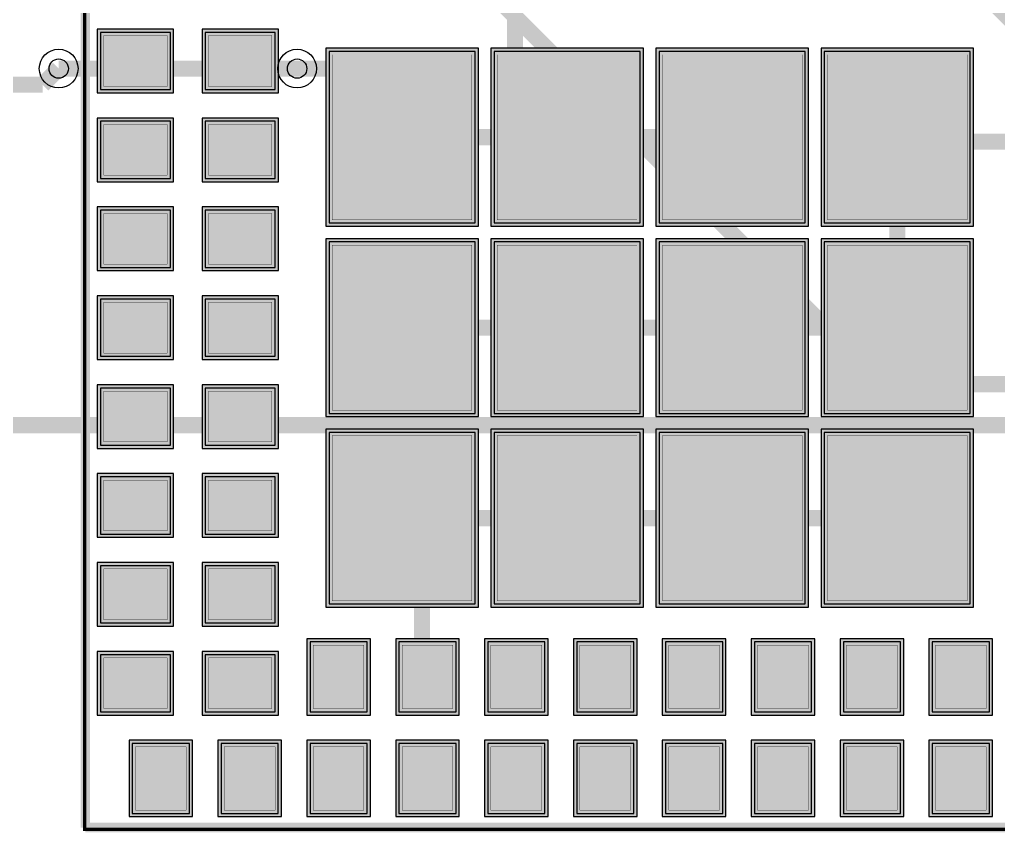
# Model space of a CAD drawing. Header units: millimetres. Extents: x -58 to -13, y -93 to 14.
# Drawn here: x -44.72 to -29.31, y -66.37 to -53.57 of the extents above; entities that cross this region are included whole.
import ezdxf

# ---------------------------------------------------------------- set-up
doc = ezdxf.new("R2010")
doc.units = ezdxf.units.MM
doc.header["$MEASUREMENT"] = 0
for name, color, linetype, true_color in [('Bottom-Layer', 7, 'Continuous', 0x0000ff), ('Component-Shape-Layer', 7, 'Continuous', 0x00cccc), ('Hole-Layer', 7, 'Continuous', 0x222222), ('Multi-Layer', 7, 'Continuous', 0xc0c0c0), ('Pin-Soldering-Layer', 7, 'Continuous', 0xcc9999), ('Top-Layer', 7, 'Continuous', 0xff0000), ('Top-Paste-Mask-Layer', 7, 'Continuous', 0x808080), ('Top-Silkscreen-Layer', 7, 'Continuous', 0xffcc00), ('Top-Solder-Mask-Layer', 7, 'Continuous', 0x800080)]:
    doc.layers.add(name, color=color, linetype=linetype, true_color=true_color)

msp = doc.modelspace()

# ---------------------------------------------------------------- hatches: boundary and pattern name
at = {"layer": 'Pin-Soldering-Layer'}
for points in [[(-43.398, -53.82), (-43.398, -54.62), (-42.398, -54.62), (-42.398, -53.82)], [(-43.398, -53.82), (-43.398, -54.62), (-42.398, -54.62), (-42.398, -53.82)], [(-41.748, -53.82), (-41.748, -54.62), (-40.748, -54.62), (-40.748, -53.82)], [(-41.748, -53.82), (-41.748, -54.62), (-40.748, -54.62), (-40.748, -53.82)], [(-37.598, -56.72), (-37.598, -54.12), (-39.798, -54.12), (-39.798, -56.72)], [(-37.598, -56.72), (-37.598, -54.12), (-39.798, -54.12), (-39.798, -56.72)], [(-34.998, -56.72), (-34.998, -54.12), (-37.198, -54.12), (-37.198, -56.72)], [(-34.998, -56.72), (-34.998, -54.12), (-37.198, -54.12), (-37.198, -56.72)], [(-32.398, -56.72), (-32.398, -54.12), (-34.598, -54.12), (-34.598, -56.72)], [(-32.398, -56.72), (-32.398, -54.12), (-34.598, -54.12), (-34.598, -56.72)], [(-29.798, -56.72), (-29.798, -54.12), (-31.998, -54.12), (-31.998, -56.72)], [(-29.798, -56.72), (-29.798, -54.12), (-31.998, -54.12), (-31.998, -56.72)], [(-43.398, -55.22), (-43.398, -56.02), (-42.398, -56.02), (-42.398, -55.22)], [(-43.398, -55.22), (-43.398, -56.02), (-42.398, -56.02), (-42.398, -55.22)], [(-41.748, -55.22), (-41.748, -56.02), (-40.748, -56.02), (-40.748, -55.22)], [(-41.748, -55.22), (-41.748, -56.02), (-40.748, -56.02), (-40.748, -55.22)], [(-43.398, -56.62), (-43.398, -57.42), (-42.398, -57.42), (-42.398, -56.62)], [(-43.398, -56.62), (-43.398, -57.42), (-42.398, -57.42), (-42.398, -56.62)], [(-41.748, -56.62), (-41.748, -57.42), (-40.748, -57.42), (-40.748, -56.62)], [(-41.748, -56.62), (-41.748, -57.42), (-40.748, -57.42), (-40.748, -56.62)], [(-37.598, -59.72), (-37.598, -57.12), (-39.798, -57.12), (-39.798, -59.72)], [(-37.598, -59.72), (-37.598, -57.12), (-39.798, -57.12), (-39.798, -59.72)], [(-34.998, -59.72), (-34.998, -57.12), (-37.198, -57.12), (-37.198, -59.72)], [(-34.998, -59.72), (-34.998, -57.12), (-37.198, -57.12), (-37.198, -59.72)], [(-32.398, -59.72), (-32.398, -57.12), (-34.598, -57.12), (-34.598, -59.72)], [(-32.398, -59.72), (-32.398, -57.12), (-34.598, -57.12), (-34.598, -59.72)], [(-29.798, -59.72), (-29.798, -57.12), (-31.998, -57.12), (-31.998, -59.72)], [(-29.798, -59.72), (-29.798, -57.12), (-31.998, -57.12), (-31.998, -59.72)], [(-42.398, -58.82), (-42.398, -58.02), (-43.398, -58.02), (-43.398, -58.82)], [(-42.398, -58.82), (-42.398, -58.02), (-43.398, -58.02), (-43.398, -58.82)], [(-40.748, -58.82), (-40.748, -58.02), (-41.748, -58.02), (-41.748, -58.82)], [(-40.748, -58.82), (-40.748, -58.02), (-41.748, -58.02), (-41.748, -58.82)], [(-42.398, -60.22), (-42.398, -59.42), (-43.398, -59.42), (-43.398, -60.22)], [(-42.398, -60.22), (-42.398, -59.42), (-43.398, -59.42), (-43.398, -60.22)], [(-40.748, -60.22), (-40.748, -59.42), (-41.748, -59.42), (-41.748, -60.22)], [(-40.748, -60.22), (-40.748, -59.42), (-41.748, -59.42), (-41.748, -60.22)], [(-39.798, -60.12), (-39.798, -62.72), (-37.598, -62.72), (-37.598, -60.12)], [(-39.798, -60.12), (-39.798, -62.72), (-37.598, -62.72), (-37.598, -60.12)], [(-37.198, -60.12), (-37.198, -62.72), (-34.998, -62.72), (-34.998, -60.12)], [(-37.198, -60.12), (-37.198, -62.72), (-34.998, -62.72), (-34.998, -60.12)], [(-34.598, -60.12), (-34.598, -62.72), (-32.398, -62.72), (-32.398, -60.12)], [(-34.598, -60.12), (-34.598, -62.72), (-32.398, -62.72), (-32.398, -60.12)], [(-31.998, -60.12), (-31.998, -62.72), (-29.798, -62.72), (-29.798, -60.12)], [(-31.998, -60.12), (-31.998, -62.72), (-29.798, -62.72), (-29.798, -60.12)], [(-42.398, -61.62), (-42.398, -60.82), (-43.398, -60.82), (-43.398, -61.62)], [(-42.398, -61.62), (-42.398, -60.82), (-43.398, -60.82), (-43.398, -61.62)], [(-40.748, -61.62), (-40.748, -60.82), (-41.748, -60.82), (-41.748, -61.62)], [(-40.748, -61.62), (-40.748, -60.82), (-41.748, -60.82), (-41.748, -61.62)], [(-42.398, -63.02), (-42.398, -62.22), (-43.398, -62.22), (-43.398, -63.02)], [(-42.398, -63.02), (-42.398, -62.22), (-43.398, -62.22), (-43.398, -63.02)], [(-40.748, -63.02), (-40.748, -62.22), (-41.748, -62.22), (-41.748, -63.02)], [(-40.748, -63.02), (-40.748, -62.22), (-41.748, -62.22), (-41.748, -63.02)], [(-39.298, -63.42), (-40.098, -63.42), (-40.098, -64.42), (-39.298, -64.42)], [(-39.298, -63.42), (-40.098, -63.42), (-40.098, -64.42), (-39.298, -64.42)], [(-37.898, -63.42), (-38.698, -63.42), (-38.698, -64.42), (-37.898, -64.42)], [(-37.898, -63.42), (-38.698, -63.42), (-38.698, -64.42), (-37.898, -64.42)], [(-36.498, -63.42), (-37.298, -63.42), (-37.298, -64.42), (-36.498, -64.42)], [(-36.498, -63.42), (-37.298, -63.42), (-37.298, -64.42), (-36.498, -64.42)], [(-35.098, -63.42), (-35.898, -63.42), (-35.898, -64.42), (-35.098, -64.42)], [(-35.098, -63.42), (-35.898, -63.42), (-35.898, -64.42), (-35.098, -64.42)], [(-33.698, -63.42), (-34.498, -63.42), (-34.498, -64.42), (-33.698, -64.42)], [(-33.698, -63.42), (-34.498, -63.42), (-34.498, -64.42), (-33.698, -64.42)], [(-32.298, -63.42), (-33.098, -63.42), (-33.098, -64.42), (-32.298, -64.42)], [(-32.298, -63.42), (-33.098, -63.42), (-33.098, -64.42), (-32.298, -64.42)], [(-30.898, -63.42), (-31.698, -63.42), (-31.698, -64.42), (-30.898, -64.42)], [(-30.898, -63.42), (-31.698, -63.42), (-31.698, -64.42), (-30.898, -64.42)], [(-29.498, -63.42), (-30.298, -63.42), (-30.298, -64.42), (-29.498, -64.42)], [(-29.498, -63.42), (-30.298, -63.42), (-30.298, -64.42), (-29.498, -64.42)], [(-42.398, -64.42), (-42.398, -63.62), (-43.398, -63.62), (-43.398, -64.42)], [(-42.398, -64.42), (-42.398, -63.62), (-43.398, -63.62), (-43.398, -64.42)], [(-40.748, -64.42), (-40.748, -63.62), (-41.748, -63.62), (-41.748, -64.42)], [(-40.748, -64.42), (-40.748, -63.62), (-41.748, -63.62), (-41.748, -64.42)], [(-42.098, -65.02), (-42.898, -65.02), (-42.898, -66.02), (-42.098, -66.02)], [(-42.098, -65.02), (-42.898, -65.02), (-42.898, -66.02), (-42.098, -66.02)], [(-40.698, -65.02), (-41.498, -65.02), (-41.498, -66.02), (-40.698, -66.02)], [(-40.698, -65.02), (-41.498, -65.02), (-41.498, -66.02), (-40.698, -66.02)], [(-39.298, -65.02), (-40.098, -65.02), (-40.098, -66.02), (-39.298, -66.02)], [(-39.298, -65.02), (-40.098, -65.02), (-40.098, -66.02), (-39.298, -66.02)], [(-37.898, -65.02), (-38.698, -65.02), (-38.698, -66.02), (-37.898, -66.02)], [(-37.898, -65.02), (-38.698, -65.02), (-38.698, -66.02), (-37.898, -66.02)], [(-36.498, -65.02), (-37.298, -65.02), (-37.298, -66.02), (-36.498, -66.02)], [(-36.498, -65.02), (-37.298, -65.02), (-37.298, -66.02), (-36.498, -66.02)], [(-35.098, -65.02), (-35.898, -65.02), (-35.898, -66.02), (-35.098, -66.02)], [(-35.098, -65.02), (-35.898, -65.02), (-35.898, -66.02), (-35.098, -66.02)], [(-33.698, -65.02), (-34.498, -65.02), (-34.498, -66.02), (-33.698, -66.02)], [(-33.698, -65.02), (-34.498, -65.02), (-34.498, -66.02), (-33.698, -66.02)], [(-32.298, -65.02), (-33.098, -65.02), (-33.098, -66.02), (-32.298, -66.02)], [(-32.298, -65.02), (-33.098, -65.02), (-33.098, -66.02), (-32.298, -66.02)], [(-30.898, -65.02), (-31.698, -65.02), (-31.698, -66.02), (-30.898, -66.02)], [(-30.898, -65.02), (-31.698, -65.02), (-31.698, -66.02), (-30.898, -66.02)], [(-29.498, -65.02), (-30.298, -65.02), (-30.298, -66.02), (-29.498, -66.02)], [(-29.498, -65.02), (-30.298, -65.02), (-30.298, -66.02), (-29.498, -66.02)]]:
    msp.add_hatch(color=256, dxfattribs=at).paths.add_polyline_path(points)
at = {"layer": 'Top-Layer'}
for points in [[(-43.448, -54.67), (-42.348, -54.67), (-42.348, -53.77), (-43.448, -53.77)], [(-41.798, -54.67), (-40.698, -54.67), (-40.698, -53.77), (-41.798, -53.77)], [(-37.548, -54.07), (-39.848, -54.07), (-39.848, -56.77), (-37.548, -56.77)], [(-34.948, -54.07), (-37.248, -54.07), (-37.248, -56.77), (-34.948, -56.77)], [(-32.348, -54.07), (-34.648, -54.07), (-34.648, -56.77), (-32.348, -56.77)], [(-29.748, -54.07), (-32.048, -54.07), (-32.048, -56.77), (-29.748, -56.77)], [(-43.448, -56.07), (-42.348, -56.07), (-42.348, -55.17), (-43.448, -55.17)], [(-41.798, -56.07), (-40.698, -56.07), (-40.698, -55.17), (-41.798, -55.17)], [(-43.448, -57.47), (-42.348, -57.47), (-42.348, -56.57), (-43.448, -56.57)], [(-41.798, -57.47), (-40.698, -57.47), (-40.698, -56.57), (-41.798, -56.57)], [(-37.548, -57.07), (-39.848, -57.07), (-39.848, -59.77), (-37.548, -59.77)], [(-34.948, -57.07), (-37.248, -57.07), (-37.248, -59.77), (-34.948, -59.77)], [(-32.348, -57.07), (-34.648, -57.07), (-34.648, -59.77), (-32.348, -59.77)], [(-29.748, -57.07), (-32.048, -57.07), (-32.048, -59.77), (-29.748, -59.77)], [(-42.348, -57.97), (-43.448, -57.97), (-43.448, -58.87), (-42.348, -58.87)], [(-40.698, -57.97), (-41.798, -57.97), (-41.798, -58.87), (-40.698, -58.87)], [(-42.348, -59.37), (-43.448, -59.37), (-43.448, -60.27), (-42.348, -60.27)], [(-40.698, -59.37), (-41.798, -59.37), (-41.798, -60.27), (-40.698, -60.27)], [(-39.848, -62.77), (-37.548, -62.77), (-37.548, -60.07), (-39.848, -60.07)], [(-37.248, -62.77), (-34.948, -62.77), (-34.948, -60.07), (-37.248, -60.07)], [(-34.648, -62.77), (-32.348, -62.77), (-32.348, -60.07), (-34.648, -60.07)], [(-32.048, -62.77), (-29.748, -62.77), (-29.748, -60.07), (-32.048, -60.07)], [(-42.348, -60.77), (-43.448, -60.77), (-43.448, -61.67), (-42.348, -61.67)], [(-40.698, -60.77), (-41.798, -60.77), (-41.798, -61.67), (-40.698, -61.67)], [(-42.348, -62.17), (-43.448, -62.17), (-43.448, -63.07), (-42.348, -63.07)], [(-40.698, -62.17), (-41.798, -62.17), (-41.798, -63.07), (-40.698, -63.07)], [(-39.248, -64.47), (-39.248, -63.37), (-40.148, -63.37), (-40.148, -64.47)], [(-37.848, -64.47), (-37.848, -63.37), (-38.748, -63.37), (-38.748, -64.47)], [(-36.448, -64.47), (-36.448, -63.37), (-37.348, -63.37), (-37.348, -64.47)], [(-35.048, -64.47), (-35.048, -63.37), (-35.948, -63.37), (-35.948, -64.47)], [(-33.648, -64.47), (-33.648, -63.37), (-34.548, -63.37), (-34.548, -64.47)], [(-32.248, -64.47), (-32.248, -63.37), (-33.148, -63.37), (-33.148, -64.47)], [(-30.848, -64.47), (-30.848, -63.37), (-31.748, -63.37), (-31.748, -64.47)], [(-29.448, -64.47), (-29.448, -63.37), (-30.348, -63.37), (-30.348, -64.47)], [(-42.348, -63.57), (-43.448, -63.57), (-43.448, -64.47), (-42.348, -64.47)], [(-40.698, -63.57), (-41.798, -63.57), (-41.798, -64.47), (-40.698, -64.47)], [(-42.048, -66.07), (-42.048, -64.97), (-42.948, -64.97), (-42.948, -66.07)], [(-40.648, -66.07), (-40.648, -64.97), (-41.548, -64.97), (-41.548, -66.07)], [(-39.248, -66.07), (-39.248, -64.97), (-40.148, -64.97), (-40.148, -66.07)], [(-37.848, -66.07), (-37.848, -64.97), (-38.748, -64.97), (-38.748, -66.07)], [(-36.448, -66.07), (-36.448, -64.97), (-37.348, -64.97), (-37.348, -66.07)], [(-35.048, -66.07), (-35.048, -64.97), (-35.948, -64.97), (-35.948, -66.07)], [(-33.648, -66.07), (-33.648, -64.97), (-34.548, -64.97), (-34.548, -66.07)], [(-32.248, -66.07), (-32.248, -64.97), (-33.148, -64.97), (-33.148, -66.07)], [(-30.848, -66.07), (-30.848, -64.97), (-31.748, -64.97), (-31.748, -66.07)], [(-29.448, -66.07), (-29.448, -64.97), (-30.348, -64.97), (-30.348, -66.07)]]:
    msp.add_hatch(color=256, dxfattribs=at).paths.add_polyline_path(points)
at = {"layer": 'Top-Paste-Mask-Layer'}
for points in [[(-43.448, -54.67), (-42.348, -54.67), (-42.348, -53.77), (-43.448, -53.77)], [(-41.798, -54.67), (-40.698, -54.67), (-40.698, -53.77), (-41.798, -53.77)], [(-37.548, -54.07), (-39.848, -54.07), (-39.848, -56.77), (-37.548, -56.77)], [(-34.948, -54.07), (-37.248, -54.07), (-37.248, -56.77), (-34.948, -56.77)], [(-32.348, -54.07), (-34.648, -54.07), (-34.648, -56.77), (-32.348, -56.77)], [(-29.748, -54.07), (-32.048, -54.07), (-32.048, -56.77), (-29.748, -56.77)], [(-43.448, -56.07), (-42.348, -56.07), (-42.348, -55.17), (-43.448, -55.17)], [(-41.798, -56.07), (-40.698, -56.07), (-40.698, -55.17), (-41.798, -55.17)], [(-43.448, -57.47), (-42.348, -57.47), (-42.348, -56.57), (-43.448, -56.57)], [(-41.798, -57.47), (-40.698, -57.47), (-40.698, -56.57), (-41.798, -56.57)], [(-37.548, -57.07), (-39.848, -57.07), (-39.848, -59.77), (-37.548, -59.77)], [(-34.948, -57.07), (-37.248, -57.07), (-37.248, -59.77), (-34.948, -59.77)], [(-32.348, -57.07), (-34.648, -57.07), (-34.648, -59.77), (-32.348, -59.77)], [(-29.748, -57.07), (-32.048, -57.07), (-32.048, -59.77), (-29.748, -59.77)], [(-42.348, -57.97), (-43.448, -57.97), (-43.448, -58.87), (-42.348, -58.87)], [(-40.698, -57.97), (-41.798, -57.97), (-41.798, -58.87), (-40.698, -58.87)], [(-42.348, -59.37), (-43.448, -59.37), (-43.448, -60.27), (-42.348, -60.27)], [(-40.698, -59.37), (-41.798, -59.37), (-41.798, -60.27), (-40.698, -60.27)], [(-39.848, -62.77), (-37.548, -62.77), (-37.548, -60.07), (-39.848, -60.07)], [(-37.248, -62.77), (-34.948, -62.77), (-34.948, -60.07), (-37.248, -60.07)], [(-34.648, -62.77), (-32.348, -62.77), (-32.348, -60.07), (-34.648, -60.07)], [(-32.048, -62.77), (-29.748, -62.77), (-29.748, -60.07), (-32.048, -60.07)], [(-42.348, -60.77), (-43.448, -60.77), (-43.448, -61.67), (-42.348, -61.67)], [(-40.698, -60.77), (-41.798, -60.77), (-41.798, -61.67), (-40.698, -61.67)], [(-42.348, -62.17), (-43.448, -62.17), (-43.448, -63.07), (-42.348, -63.07)], [(-40.698, -62.17), (-41.798, -62.17), (-41.798, -63.07), (-40.698, -63.07)], [(-39.248, -64.47), (-39.248, -63.37), (-40.148, -63.37), (-40.148, -64.47)], [(-37.848, -64.47), (-37.848, -63.37), (-38.748, -63.37), (-38.748, -64.47)], [(-36.448, -64.47), (-36.448, -63.37), (-37.348, -63.37), (-37.348, -64.47)], [(-35.048, -64.47), (-35.048, -63.37), (-35.948, -63.37), (-35.948, -64.47)], [(-33.648, -64.47), (-33.648, -63.37), (-34.548, -63.37), (-34.548, -64.47)], [(-32.248, -64.47), (-32.248, -63.37), (-33.148, -63.37), (-33.148, -64.47)], [(-30.848, -64.47), (-30.848, -63.37), (-31.748, -63.37), (-31.748, -64.47)], [(-29.448, -64.47), (-29.448, -63.37), (-30.348, -63.37), (-30.348, -64.47)], [(-42.348, -63.57), (-43.448, -63.57), (-43.448, -64.47), (-42.348, -64.47)], [(-40.698, -63.57), (-41.798, -63.57), (-41.798, -64.47), (-40.698, -64.47)], [(-42.048, -66.07), (-42.048, -64.97), (-42.948, -64.97), (-42.948, -66.07)], [(-40.648, -66.07), (-40.648, -64.97), (-41.548, -64.97), (-41.548, -66.07)], [(-39.248, -66.07), (-39.248, -64.97), (-40.148, -64.97), (-40.148, -66.07)], [(-37.848, -66.07), (-37.848, -64.97), (-38.748, -64.97), (-38.748, -66.07)], [(-36.448, -66.07), (-36.448, -64.97), (-37.348, -64.97), (-37.348, -66.07)], [(-35.048, -66.07), (-35.048, -64.97), (-35.948, -64.97), (-35.948, -66.07)], [(-33.648, -66.07), (-33.648, -64.97), (-34.548, -64.97), (-34.548, -66.07)], [(-32.248, -66.07), (-32.248, -64.97), (-33.148, -64.97), (-33.148, -66.07)], [(-30.848, -66.07), (-30.848, -64.97), (-31.748, -64.97), (-31.748, -66.07)], [(-29.448, -66.07), (-29.448, -64.97), (-30.348, -64.97), (-30.348, -66.07)]]:
    msp.add_hatch(color=256, dxfattribs=at).paths.add_polyline_path(points)
at = {"layer": 'Top-Solder-Mask-Layer'}
for points in [[(-43.499, -54.721), (-42.297, -54.721), (-42.297, -53.719), (-43.499, -53.719)], [(-41.849, -54.721), (-40.647, -54.721), (-40.647, -53.719), (-41.849, -53.719)], [(-37.497, -54.019), (-39.899, -54.019), (-39.899, -56.821), (-37.497, -56.821)], [(-34.897, -54.019), (-37.299, -54.019), (-37.299, -56.821), (-34.897, -56.821)], [(-32.297, -54.019), (-34.699, -54.019), (-34.699, -56.821), (-32.297, -56.821)], [(-29.697, -54.019), (-32.099, -54.019), (-32.099, -56.821), (-29.697, -56.821)], [(-43.499, -56.121), (-42.297, -56.121), (-42.297, -55.119), (-43.499, -55.119)], [(-41.849, -56.121), (-40.647, -56.121), (-40.647, -55.119), (-41.849, -55.119)], [(-43.499, -57.521), (-42.297, -57.521), (-42.297, -56.519), (-43.499, -56.519)], [(-41.849, -57.521), (-40.647, -57.521), (-40.647, -56.519), (-41.849, -56.519)], [(-37.497, -57.019), (-39.899, -57.019), (-39.899, -59.821), (-37.497, -59.821)], [(-34.897, -57.019), (-37.299, -57.019), (-37.299, -59.821), (-34.897, -59.821)], [(-32.297, -57.019), (-34.699, -57.019), (-34.699, -59.821), (-32.297, -59.821)], [(-29.697, -57.019), (-32.099, -57.019), (-32.099, -59.821), (-29.697, -59.821)], [(-42.297, -57.919), (-43.499, -57.919), (-43.499, -58.921), (-42.297, -58.921)], [(-40.647, -57.919), (-41.849, -57.919), (-41.849, -58.921), (-40.647, -58.921)], [(-42.297, -59.319), (-43.499, -59.319), (-43.499, -60.321), (-42.297, -60.321)], [(-40.647, -59.319), (-41.849, -59.319), (-41.849, -60.321), (-40.647, -60.321)], [(-39.899, -62.821), (-37.497, -62.821), (-37.497, -60.019), (-39.899, -60.019)], [(-37.299, -62.821), (-34.897, -62.821), (-34.897, -60.019), (-37.299, -60.019)], [(-34.699, -62.821), (-32.297, -62.821), (-32.297, -60.019), (-34.699, -60.019)], [(-32.099, -62.821), (-29.697, -62.821), (-29.697, -60.019), (-32.099, -60.019)], [(-42.297, -60.719), (-43.499, -60.719), (-43.499, -61.721), (-42.297, -61.721)], [(-40.647, -60.719), (-41.849, -60.719), (-41.849, -61.721), (-40.647, -61.721)], [(-42.297, -62.119), (-43.499, -62.119), (-43.499, -63.121), (-42.297, -63.121)], [(-40.647, -62.119), (-41.849, -62.119), (-41.849, -63.121), (-40.647, -63.121)], [(-39.197, -64.521), (-39.197, -63.319), (-40.199, -63.319), (-40.199, -64.521)], [(-37.797, -64.521), (-37.797, -63.319), (-38.799, -63.319), (-38.799, -64.521)], [(-36.397, -64.521), (-36.397, -63.319), (-37.399, -63.319), (-37.399, -64.521)], [(-34.997, -64.521), (-34.997, -63.319), (-35.999, -63.319), (-35.999, -64.521)], [(-33.597, -64.521), (-33.597, -63.319), (-34.599, -63.319), (-34.599, -64.521)], [(-32.197, -64.521), (-32.197, -63.319), (-33.199, -63.319), (-33.199, -64.521)], [(-30.797, -64.521), (-30.797, -63.319), (-31.799, -63.319), (-31.799, -64.521)], [(-29.397, -64.521), (-29.397, -63.319), (-30.399, -63.319), (-30.399, -64.521)], [(-42.297, -63.519), (-43.499, -63.519), (-43.499, -64.521), (-42.297, -64.521)], [(-40.647, -63.519), (-41.849, -63.519), (-41.849, -64.521), (-40.647, -64.521)], [(-41.997, -66.121), (-41.997, -64.919), (-42.999, -64.919), (-42.999, -66.121)], [(-40.597, -66.121), (-40.597, -64.919), (-41.599, -64.919), (-41.599, -66.121)], [(-39.197, -66.121), (-39.197, -64.919), (-40.199, -64.919), (-40.199, -66.121)], [(-37.797, -66.121), (-37.797, -64.919), (-38.799, -64.919), (-38.799, -66.121)], [(-36.397, -66.121), (-36.397, -64.919), (-37.399, -64.919), (-37.399, -66.121)], [(-34.997, -66.121), (-34.997, -64.919), (-35.999, -64.919), (-35.999, -66.121)], [(-33.597, -66.121), (-33.597, -64.919), (-34.599, -64.919), (-34.599, -66.121)], [(-32.197, -66.121), (-32.197, -64.919), (-33.199, -64.919), (-33.199, -66.121)], [(-30.797, -66.121), (-30.797, -64.919), (-31.799, -64.919), (-31.799, -66.121)], [(-29.397, -66.121), (-29.397, -64.919), (-30.399, -64.919), (-30.399, -66.121)]]:
    msp.add_hatch(color=256, dxfattribs=at).paths.add_polyline_path(points)

# ---------------------------------------------------------------- linework, layer by layer
at = {"layer": 'Bottom-Layer', "const_width": 0.254}
for points in [[(-43.827, -38.863), (-25.539, -57.151)], [(-31.131, -59.309), (-45.101, -45.339)], [(-44.107, -54.34), (-40.352, -54.34)], [(-25.543, -59.309), (-31.131, -59.309)], [(-25.574, -59.956), (-46.148, -59.956)]]:
    msp.add_lwpolyline(points, dxfattribs=at)
at = {"layer": 'Component-Shape-Layer', "const_width": 0.0508}
msp.add_lwpolyline([(-25.898, -66.32), (-25.898, -50.52), (-43.698, -50.52), (-43.698, -66.32)], close=True, dxfattribs=at)
msp.add_lwpolyline([(-25.898, -66.32), (-25.898, -50.52), (-43.698, -50.52), (-43.698, -66.32)], close=True, dxfattribs=at)
at = {"layer": 'Hole-Layer'}
for points in [[(-43.954, -54.34, -1), (-44.259, -54.34, -1)], [(-40.199, -54.34, -1), (-40.504, -54.34, -1)]]:
    msp.add_lwpolyline(points, format="xyb", close=True, dxfattribs=at)
at = {"layer": 'Multi-Layer'}
for points in [[(-43.802, -54.34, -1), (-44.412, -54.34, -1)], [(-40.047, -54.34, -1), (-40.657, -54.34, -1)]]:
    msp.add_lwpolyline(points, format="xyb", close=True, dxfattribs=at)
at = {"layer": 'Pin-Soldering-Layer', "const_width": 0.00508}
for points in [[(-43.398, -53.82), (-43.398, -54.62), (-42.398, -54.62), (-42.398, -53.82)], [(-43.398, -53.82), (-43.398, -54.62), (-42.398, -54.62), (-42.398, -53.82)], [(-41.748, -53.82), (-41.748, -54.62), (-40.748, -54.62), (-40.748, -53.82)], [(-41.748, -53.82), (-41.748, -54.62), (-40.748, -54.62), (-40.748, -53.82)], [(-37.598, -56.72), (-37.598, -54.12), (-39.798, -54.12), (-39.798, -56.72)], [(-37.598, -56.72), (-37.598, -54.12), (-39.798, -54.12), (-39.798, -56.72)], [(-34.998, -56.72), (-34.998, -54.12), (-37.198, -54.12), (-37.198, -56.72)], [(-34.998, -56.72), (-34.998, -54.12), (-37.198, -54.12), (-37.198, -56.72)], [(-32.398, -56.72), (-32.398, -54.12), (-34.598, -54.12), (-34.598, -56.72)], [(-32.398, -56.72), (-32.398, -54.12), (-34.598, -54.12), (-34.598, -56.72)], [(-29.798, -56.72), (-29.798, -54.12), (-31.998, -54.12), (-31.998, -56.72)], [(-29.798, -56.72), (-29.798, -54.12), (-31.998, -54.12), (-31.998, -56.72)], [(-43.398, -55.22), (-43.398, -56.02), (-42.398, -56.02), (-42.398, -55.22)], [(-43.398, -55.22), (-43.398, -56.02), (-42.398, -56.02), (-42.398, -55.22)], [(-41.748, -55.22), (-41.748, -56.02), (-40.748, -56.02), (-40.748, -55.22)], [(-41.748, -55.22), (-41.748, -56.02), (-40.748, -56.02), (-40.748, -55.22)], [(-43.398, -56.62), (-43.398, -57.42), (-42.398, -57.42), (-42.398, -56.62)], [(-43.398, -56.62), (-43.398, -57.42), (-42.398, -57.42), (-42.398, -56.62)], [(-41.748, -56.62), (-41.748, -57.42), (-40.748, -57.42), (-40.748, -56.62)], [(-41.748, -56.62), (-41.748, -57.42), (-40.748, -57.42), (-40.748, -56.62)], [(-37.598, -59.72), (-37.598, -57.12), (-39.798, -57.12), (-39.798, -59.72)], [(-37.598, -59.72), (-37.598, -57.12), (-39.798, -57.12), (-39.798, -59.72)], [(-34.998, -59.72), (-34.998, -57.12), (-37.198, -57.12), (-37.198, -59.72)], [(-34.998, -59.72), (-34.998, -57.12), (-37.198, -57.12), (-37.198, -59.72)], [(-32.398, -59.72), (-32.398, -57.12), (-34.598, -57.12), (-34.598, -59.72)], [(-32.398, -59.72), (-32.398, -57.12), (-34.598, -57.12), (-34.598, -59.72)], [(-29.798, -59.72), (-29.798, -57.12), (-31.998, -57.12), (-31.998, -59.72)], [(-29.798, -59.72), (-29.798, -57.12), (-31.998, -57.12), (-31.998, -59.72)], [(-42.398, -58.82), (-42.398, -58.02), (-43.398, -58.02), (-43.398, -58.82)], [(-42.398, -58.82), (-42.398, -58.02), (-43.398, -58.02), (-43.398, -58.82)], [(-40.748, -58.82), (-40.748, -58.02), (-41.748, -58.02), (-41.748, -58.82)], [(-40.748, -58.82), (-40.748, -58.02), (-41.748, -58.02), (-41.748, -58.82)], [(-42.398, -60.22), (-42.398, -59.42), (-43.398, -59.42), (-43.398, -60.22)], [(-42.398, -60.22), (-42.398, -59.42), (-43.398, -59.42), (-43.398, -60.22)], [(-40.748, -60.22), (-40.748, -59.42), (-41.748, -59.42), (-41.748, -60.22)], [(-40.748, -60.22), (-40.748, -59.42), (-41.748, -59.42), (-41.748, -60.22)], [(-39.798, -60.12), (-39.798, -62.72), (-37.598, -62.72), (-37.598, -60.12)], [(-39.798, -60.12), (-39.798, -62.72), (-37.598, -62.72), (-37.598, -60.12)], [(-37.198, -60.12), (-37.198, -62.72), (-34.998, -62.72), (-34.998, -60.12)], [(-37.198, -60.12), (-37.198, -62.72), (-34.998, -62.72), (-34.998, -60.12)], [(-34.598, -60.12), (-34.598, -62.72), (-32.398, -62.72), (-32.398, -60.12)], [(-34.598, -60.12), (-34.598, -62.72), (-32.398, -62.72), (-32.398, -60.12)], [(-31.998, -60.12), (-31.998, -62.72), (-29.798, -62.72), (-29.798, -60.12)], [(-31.998, -60.12), (-31.998, -62.72), (-29.798, -62.72), (-29.798, -60.12)], [(-42.398, -61.62), (-42.398, -60.82), (-43.398, -60.82), (-43.398, -61.62)], [(-42.398, -61.62), (-42.398, -60.82), (-43.398, -60.82), (-43.398, -61.62)], [(-40.748, -61.62), (-40.748, -60.82), (-41.748, -60.82), (-41.748, -61.62)], [(-40.748, -61.62), (-40.748, -60.82), (-41.748, -60.82), (-41.748, -61.62)], [(-42.398, -63.02), (-42.398, -62.22), (-43.398, -62.22), (-43.398, -63.02)], [(-42.398, -63.02), (-42.398, -62.22), (-43.398, -62.22), (-43.398, -63.02)], [(-40.748, -63.02), (-40.748, -62.22), (-41.748, -62.22), (-41.748, -63.02)], [(-40.748, -63.02), (-40.748, -62.22), (-41.748, -62.22), (-41.748, -63.02)], [(-39.298, -63.42), (-40.098, -63.42), (-40.098, -64.42), (-39.298, -64.42)], [(-39.298, -63.42), (-40.098, -63.42), (-40.098, -64.42), (-39.298, -64.42)], [(-37.898, -63.42), (-38.698, -63.42), (-38.698, -64.42), (-37.898, -64.42)], [(-37.898, -63.42), (-38.698, -63.42), (-38.698, -64.42), (-37.898, -64.42)], [(-36.498, -63.42), (-37.298, -63.42), (-37.298, -64.42), (-36.498, -64.42)], [(-36.498, -63.42), (-37.298, -63.42), (-37.298, -64.42), (-36.498, -64.42)], [(-35.098, -63.42), (-35.898, -63.42), (-35.898, -64.42), (-35.098, -64.42)], [(-35.098, -63.42), (-35.898, -63.42), (-35.898, -64.42), (-35.098, -64.42)], [(-33.698, -63.42), (-34.498, -63.42), (-34.498, -64.42), (-33.698, -64.42)], [(-33.698, -63.42), (-34.498, -63.42), (-34.498, -64.42), (-33.698, -64.42)], [(-32.298, -63.42), (-33.098, -63.42), (-33.098, -64.42), (-32.298, -64.42)], [(-32.298, -63.42), (-33.098, -63.42), (-33.098, -64.42), (-32.298, -64.42)], [(-30.898, -63.42), (-31.698, -63.42), (-31.698, -64.42), (-30.898, -64.42)], [(-30.898, -63.42), (-31.698, -63.42), (-31.698, -64.42), (-30.898, -64.42)], [(-29.498, -63.42), (-30.298, -63.42), (-30.298, -64.42), (-29.498, -64.42)], [(-29.498, -63.42), (-30.298, -63.42), (-30.298, -64.42), (-29.498, -64.42)], [(-42.398, -64.42), (-42.398, -63.62), (-43.398, -63.62), (-43.398, -64.42)], [(-42.398, -64.42), (-42.398, -63.62), (-43.398, -63.62), (-43.398, -64.42)], [(-40.748, -64.42), (-40.748, -63.62), (-41.748, -63.62), (-41.748, -64.42)], [(-40.748, -64.42), (-40.748, -63.62), (-41.748, -63.62), (-41.748, -64.42)], [(-42.098, -65.02), (-42.898, -65.02), (-42.898, -66.02), (-42.098, -66.02)], [(-42.098, -65.02), (-42.898, -65.02), (-42.898, -66.02), (-42.098, -66.02)], [(-40.698, -65.02), (-41.498, -65.02), (-41.498, -66.02), (-40.698, -66.02)], [(-40.698, -65.02), (-41.498, -65.02), (-41.498, -66.02), (-40.698, -66.02)], [(-39.298, -65.02), (-40.098, -65.02), (-40.098, -66.02), (-39.298, -66.02)], [(-39.298, -65.02), (-40.098, -65.02), (-40.098, -66.02), (-39.298, -66.02)], [(-37.898, -65.02), (-38.698, -65.02), (-38.698, -66.02), (-37.898, -66.02)], [(-37.898, -65.02), (-38.698, -65.02), (-38.698, -66.02), (-37.898, -66.02)], [(-36.498, -65.02), (-37.298, -65.02), (-37.298, -66.02), (-36.498, -66.02)], [(-36.498, -65.02), (-37.298, -65.02), (-37.298, -66.02), (-36.498, -66.02)], [(-35.098, -65.02), (-35.898, -65.02), (-35.898, -66.02), (-35.098, -66.02)], [(-35.098, -65.02), (-35.898, -65.02), (-35.898, -66.02), (-35.098, -66.02)], [(-33.698, -65.02), (-34.498, -65.02), (-34.498, -66.02), (-33.698, -66.02)], [(-33.698, -65.02), (-34.498, -65.02), (-34.498, -66.02), (-33.698, -66.02)], [(-32.298, -65.02), (-33.098, -65.02), (-33.098, -66.02), (-32.298, -66.02)], [(-32.298, -65.02), (-33.098, -65.02), (-33.098, -66.02), (-32.298, -66.02)], [(-30.898, -65.02), (-31.698, -65.02), (-31.698, -66.02), (-30.898, -66.02)], [(-30.898, -65.02), (-31.698, -65.02), (-31.698, -66.02), (-30.898, -66.02)], [(-29.498, -65.02), (-30.298, -65.02), (-30.298, -66.02), (-29.498, -66.02)], [(-29.498, -65.02), (-30.298, -65.02), (-30.298, -66.02), (-29.498, -66.02)]]:
    msp.add_lwpolyline(points, close=True, dxfattribs=at)
at = {"layer": 'Top-Layer', "const_width": 0.254}
for points in [[(-36.92, -55.42), (-36.92, -52.942)], [(-41.128, -54.34), (-41.248, -54.22)], [(-44.361, -54.594), (-44.107, -54.34)], [(-40.352, -54.34), (-41.128, -54.34)], [(-40.352, -54.34), (-39.778, -54.34)], [(-39.778, -54.34), (-38.698, -55.42)], [(-47.409, -54.594), (-44.361, -54.594)], [(-38.698, -55.42), (-36.92, -55.42)], [(-36.92, -55.42), (-36.098, -55.42)], [(-36.098, -55.42), (-33.498, -55.42)], [(-30.828, -55.49), (-30.898, -55.42)], [(-30.898, -55.42), (-30.898, -58.42)], [(-28.348, -55.49), (-30.828, -55.49)], [(-36.098, -58.42), (-38.698, -58.42)], [(-33.498, -58.42), (-36.098, -58.42)], [(-36.098, -58.42), (-36.098, -61.42)], [(-30.898, -58.42), (-33.498, -58.42)], [(-38.384, -61.42), (-38.698, -61.42)], [(-38.384, -61.42), (-38.384, -63.834)], [(-36.098, -61.42), (-38.384, -61.42)], [(-36.098, -61.42), (-33.498, -61.42)], [(-33.498, -61.42), (-30.898, -61.42)], [(-38.384, -63.834), (-38.298, -63.92)]]:
    msp.add_lwpolyline(points, dxfattribs=at)
at = {"layer": 'Top-Layer'}
for points in [[(-43.448, -54.67), (-42.348, -54.67), (-42.348, -53.77), (-43.448, -53.77)], [(-41.798, -54.67), (-40.698, -54.67), (-40.698, -53.77), (-41.798, -53.77)], [(-37.548, -54.07), (-39.848, -54.07), (-39.848, -56.77), (-37.548, -56.77)], [(-34.948, -54.07), (-37.248, -54.07), (-37.248, -56.77), (-34.948, -56.77)], [(-32.348, -54.07), (-34.648, -54.07), (-34.648, -56.77), (-32.348, -56.77)], [(-29.748, -54.07), (-32.048, -54.07), (-32.048, -56.77), (-29.748, -56.77)], [(-43.448, -56.07), (-42.348, -56.07), (-42.348, -55.17), (-43.448, -55.17)], [(-41.798, -56.07), (-40.698, -56.07), (-40.698, -55.17), (-41.798, -55.17)], [(-43.448, -57.47), (-42.348, -57.47), (-42.348, -56.57), (-43.448, -56.57)], [(-41.798, -57.47), (-40.698, -57.47), (-40.698, -56.57), (-41.798, -56.57)], [(-37.548, -57.07), (-39.848, -57.07), (-39.848, -59.77), (-37.548, -59.77)], [(-34.948, -57.07), (-37.248, -57.07), (-37.248, -59.77), (-34.948, -59.77)], [(-32.348, -57.07), (-34.648, -57.07), (-34.648, -59.77), (-32.348, -59.77)], [(-29.748, -57.07), (-32.048, -57.07), (-32.048, -59.77), (-29.748, -59.77)], [(-42.348, -57.97), (-43.448, -57.97), (-43.448, -58.87), (-42.348, -58.87)], [(-40.698, -57.97), (-41.798, -57.97), (-41.798, -58.87), (-40.698, -58.87)], [(-42.348, -59.37), (-43.448, -59.37), (-43.448, -60.27), (-42.348, -60.27)], [(-40.698, -59.37), (-41.798, -59.37), (-41.798, -60.27), (-40.698, -60.27)], [(-39.848, -62.77), (-37.548, -62.77), (-37.548, -60.07), (-39.848, -60.07)], [(-37.248, -62.77), (-34.948, -62.77), (-34.948, -60.07), (-37.248, -60.07)], [(-34.648, -62.77), (-32.348, -62.77), (-32.348, -60.07), (-34.648, -60.07)], [(-32.048, -62.77), (-29.748, -62.77), (-29.748, -60.07), (-32.048, -60.07)], [(-42.348, -60.77), (-43.448, -60.77), (-43.448, -61.67), (-42.348, -61.67)], [(-40.698, -60.77), (-41.798, -60.77), (-41.798, -61.67), (-40.698, -61.67)], [(-42.348, -62.17), (-43.448, -62.17), (-43.448, -63.07), (-42.348, -63.07)], [(-40.698, -62.17), (-41.798, -62.17), (-41.798, -63.07), (-40.698, -63.07)], [(-39.248, -64.47), (-39.248, -63.37), (-40.148, -63.37), (-40.148, -64.47)], [(-37.848, -64.47), (-37.848, -63.37), (-38.748, -63.37), (-38.748, -64.47)], [(-36.448, -64.47), (-36.448, -63.37), (-37.348, -63.37), (-37.348, -64.47)], [(-35.048, -64.47), (-35.048, -63.37), (-35.948, -63.37), (-35.948, -64.47)], [(-33.648, -64.47), (-33.648, -63.37), (-34.548, -63.37), (-34.548, -64.47)], [(-32.248, -64.47), (-32.248, -63.37), (-33.148, -63.37), (-33.148, -64.47)], [(-30.848, -64.47), (-30.848, -63.37), (-31.748, -63.37), (-31.748, -64.47)], [(-29.448, -64.47), (-29.448, -63.37), (-30.348, -63.37), (-30.348, -64.47)], [(-42.348, -63.57), (-43.448, -63.57), (-43.448, -64.47), (-42.348, -64.47)], [(-40.698, -63.57), (-41.798, -63.57), (-41.798, -64.47), (-40.698, -64.47)], [(-42.048, -66.07), (-42.048, -64.97), (-42.948, -64.97), (-42.948, -66.07)], [(-40.648, -66.07), (-40.648, -64.97), (-41.548, -64.97), (-41.548, -66.07)], [(-39.248, -66.07), (-39.248, -64.97), (-40.148, -64.97), (-40.148, -66.07)], [(-37.848, -66.07), (-37.848, -64.97), (-38.748, -64.97), (-38.748, -66.07)], [(-36.448, -66.07), (-36.448, -64.97), (-37.348, -64.97), (-37.348, -66.07)], [(-35.048, -66.07), (-35.048, -64.97), (-35.948, -64.97), (-35.948, -66.07)], [(-33.648, -66.07), (-33.648, -64.97), (-34.548, -64.97), (-34.548, -66.07)], [(-32.248, -66.07), (-32.248, -64.97), (-33.148, -64.97), (-33.148, -66.07)], [(-30.848, -66.07), (-30.848, -64.97), (-31.748, -64.97), (-31.748, -66.07)], [(-29.448, -66.07), (-29.448, -64.97), (-30.348, -64.97), (-30.348, -66.07)]]:
    msp.add_lwpolyline(points, close=True, dxfattribs=at)
at = {"layer": 'Top-Paste-Mask-Layer'}
for points in [[(-43.448, -54.67), (-42.348, -54.67), (-42.348, -53.77), (-43.448, -53.77)], [(-41.798, -54.67), (-40.698, -54.67), (-40.698, -53.77), (-41.798, -53.77)], [(-37.548, -54.07), (-39.848, -54.07), (-39.848, -56.77), (-37.548, -56.77)], [(-34.948, -54.07), (-37.248, -54.07), (-37.248, -56.77), (-34.948, -56.77)], [(-32.348, -54.07), (-34.648, -54.07), (-34.648, -56.77), (-32.348, -56.77)], [(-29.748, -54.07), (-32.048, -54.07), (-32.048, -56.77), (-29.748, -56.77)], [(-43.448, -56.07), (-42.348, -56.07), (-42.348, -55.17), (-43.448, -55.17)], [(-41.798, -56.07), (-40.698, -56.07), (-40.698, -55.17), (-41.798, -55.17)], [(-43.448, -57.47), (-42.348, -57.47), (-42.348, -56.57), (-43.448, -56.57)], [(-41.798, -57.47), (-40.698, -57.47), (-40.698, -56.57), (-41.798, -56.57)], [(-37.548, -57.07), (-39.848, -57.07), (-39.848, -59.77), (-37.548, -59.77)], [(-34.948, -57.07), (-37.248, -57.07), (-37.248, -59.77), (-34.948, -59.77)], [(-32.348, -57.07), (-34.648, -57.07), (-34.648, -59.77), (-32.348, -59.77)], [(-29.748, -57.07), (-32.048, -57.07), (-32.048, -59.77), (-29.748, -59.77)], [(-42.348, -57.97), (-43.448, -57.97), (-43.448, -58.87), (-42.348, -58.87)], [(-40.698, -57.97), (-41.798, -57.97), (-41.798, -58.87), (-40.698, -58.87)], [(-42.348, -59.37), (-43.448, -59.37), (-43.448, -60.27), (-42.348, -60.27)], [(-40.698, -59.37), (-41.798, -59.37), (-41.798, -60.27), (-40.698, -60.27)], [(-39.848, -62.77), (-37.548, -62.77), (-37.548, -60.07), (-39.848, -60.07)], [(-37.248, -62.77), (-34.948, -62.77), (-34.948, -60.07), (-37.248, -60.07)], [(-34.648, -62.77), (-32.348, -62.77), (-32.348, -60.07), (-34.648, -60.07)], [(-32.048, -62.77), (-29.748, -62.77), (-29.748, -60.07), (-32.048, -60.07)], [(-42.348, -60.77), (-43.448, -60.77), (-43.448, -61.67), (-42.348, -61.67)], [(-40.698, -60.77), (-41.798, -60.77), (-41.798, -61.67), (-40.698, -61.67)], [(-42.348, -62.17), (-43.448, -62.17), (-43.448, -63.07), (-42.348, -63.07)], [(-40.698, -62.17), (-41.798, -62.17), (-41.798, -63.07), (-40.698, -63.07)], [(-39.248, -64.47), (-39.248, -63.37), (-40.148, -63.37), (-40.148, -64.47)], [(-37.848, -64.47), (-37.848, -63.37), (-38.748, -63.37), (-38.748, -64.47)], [(-36.448, -64.47), (-36.448, -63.37), (-37.348, -63.37), (-37.348, -64.47)], [(-35.048, -64.47), (-35.048, -63.37), (-35.948, -63.37), (-35.948, -64.47)], [(-33.648, -64.47), (-33.648, -63.37), (-34.548, -63.37), (-34.548, -64.47)], [(-32.248, -64.47), (-32.248, -63.37), (-33.148, -63.37), (-33.148, -64.47)], [(-30.848, -64.47), (-30.848, -63.37), (-31.748, -63.37), (-31.748, -64.47)], [(-29.448, -64.47), (-29.448, -63.37), (-30.348, -63.37), (-30.348, -64.47)], [(-42.348, -63.57), (-43.448, -63.57), (-43.448, -64.47), (-42.348, -64.47)], [(-40.698, -63.57), (-41.798, -63.57), (-41.798, -64.47), (-40.698, -64.47)], [(-42.048, -66.07), (-42.048, -64.97), (-42.948, -64.97), (-42.948, -66.07)], [(-40.648, -66.07), (-40.648, -64.97), (-41.548, -64.97), (-41.548, -66.07)], [(-39.248, -66.07), (-39.248, -64.97), (-40.148, -64.97), (-40.148, -66.07)], [(-37.848, -66.07), (-37.848, -64.97), (-38.748, -64.97), (-38.748, -66.07)], [(-36.448, -66.07), (-36.448, -64.97), (-37.348, -64.97), (-37.348, -66.07)], [(-35.048, -66.07), (-35.048, -64.97), (-35.948, -64.97), (-35.948, -66.07)], [(-33.648, -66.07), (-33.648, -64.97), (-34.548, -64.97), (-34.548, -66.07)], [(-32.248, -66.07), (-32.248, -64.97), (-33.148, -64.97), (-33.148, -66.07)], [(-30.848, -66.07), (-30.848, -64.97), (-31.748, -64.97), (-31.748, -66.07)], [(-29.448, -66.07), (-29.448, -64.97), (-30.348, -64.97), (-30.348, -66.07)]]:
    msp.add_lwpolyline(points, close=True, dxfattribs=at)
at = {"layer": 'Top-Silkscreen-Layer', "const_width": 0.152}
for points in [[(-43.687, -50.545), (-43.687, -66.293)], [(-43.687, -50.545), (-43.687, -66.293)], [(-43.687, -66.293), (-25.907, -66.293)], [(-43.687, -66.293), (-25.907, -66.293)]]:
    msp.add_lwpolyline(points, dxfattribs=at)
at = {"layer": 'Top-Solder-Mask-Layer'}
for points in [[(-43.499, -54.721), (-42.297, -54.721), (-42.297, -53.719), (-43.499, -53.719)], [(-41.849, -54.721), (-40.647, -54.721), (-40.647, -53.719), (-41.849, -53.719)], [(-37.497, -54.019), (-39.899, -54.019), (-39.899, -56.821), (-37.497, -56.821)], [(-34.897, -54.019), (-37.299, -54.019), (-37.299, -56.821), (-34.897, -56.821)], [(-32.297, -54.019), (-34.699, -54.019), (-34.699, -56.821), (-32.297, -56.821)], [(-29.697, -54.019), (-32.099, -54.019), (-32.099, -56.821), (-29.697, -56.821)], [(-43.499, -56.121), (-42.297, -56.121), (-42.297, -55.119), (-43.499, -55.119)], [(-41.849, -56.121), (-40.647, -56.121), (-40.647, -55.119), (-41.849, -55.119)], [(-43.499, -57.521), (-42.297, -57.521), (-42.297, -56.519), (-43.499, -56.519)], [(-41.849, -57.521), (-40.647, -57.521), (-40.647, -56.519), (-41.849, -56.519)], [(-37.497, -57.019), (-39.899, -57.019), (-39.899, -59.821), (-37.497, -59.821)], [(-34.897, -57.019), (-37.299, -57.019), (-37.299, -59.821), (-34.897, -59.821)], [(-32.297, -57.019), (-34.699, -57.019), (-34.699, -59.821), (-32.297, -59.821)], [(-29.697, -57.019), (-32.099, -57.019), (-32.099, -59.821), (-29.697, -59.821)], [(-42.297, -57.919), (-43.499, -57.919), (-43.499, -58.921), (-42.297, -58.921)], [(-40.647, -57.919), (-41.849, -57.919), (-41.849, -58.921), (-40.647, -58.921)], [(-42.297, -59.319), (-43.499, -59.319), (-43.499, -60.321), (-42.297, -60.321)], [(-40.647, -59.319), (-41.849, -59.319), (-41.849, -60.321), (-40.647, -60.321)], [(-39.899, -62.821), (-37.497, -62.821), (-37.497, -60.019), (-39.899, -60.019)], [(-37.299, -62.821), (-34.897, -62.821), (-34.897, -60.019), (-37.299, -60.019)], [(-34.699, -62.821), (-32.297, -62.821), (-32.297, -60.019), (-34.699, -60.019)], [(-32.099, -62.821), (-29.697, -62.821), (-29.697, -60.019), (-32.099, -60.019)], [(-42.297, -60.719), (-43.499, -60.719), (-43.499, -61.721), (-42.297, -61.721)], [(-40.647, -60.719), (-41.849, -60.719), (-41.849, -61.721), (-40.647, -61.721)], [(-42.297, -62.119), (-43.499, -62.119), (-43.499, -63.121), (-42.297, -63.121)], [(-40.647, -62.119), (-41.849, -62.119), (-41.849, -63.121), (-40.647, -63.121)], [(-39.197, -64.521), (-39.197, -63.319), (-40.199, -63.319), (-40.199, -64.521)], [(-37.797, -64.521), (-37.797, -63.319), (-38.799, -63.319), (-38.799, -64.521)], [(-36.397, -64.521), (-36.397, -63.319), (-37.399, -63.319), (-37.399, -64.521)], [(-34.997, -64.521), (-34.997, -63.319), (-35.999, -63.319), (-35.999, -64.521)], [(-33.597, -64.521), (-33.597, -63.319), (-34.599, -63.319), (-34.599, -64.521)], [(-32.197, -64.521), (-32.197, -63.319), (-33.199, -63.319), (-33.199, -64.521)], [(-30.797, -64.521), (-30.797, -63.319), (-31.799, -63.319), (-31.799, -64.521)], [(-29.397, -64.521), (-29.397, -63.319), (-30.399, -63.319), (-30.399, -64.521)], [(-42.297, -63.519), (-43.499, -63.519), (-43.499, -64.521), (-42.297, -64.521)], [(-40.647, -63.519), (-41.849, -63.519), (-41.849, -64.521), (-40.647, -64.521)], [(-41.997, -66.121), (-41.997, -64.919), (-42.999, -64.919), (-42.999, -66.121)], [(-40.597, -66.121), (-40.597, -64.919), (-41.599, -64.919), (-41.599, -66.121)], [(-39.197, -66.121), (-39.197, -64.919), (-40.199, -64.919), (-40.199, -66.121)], [(-37.797, -66.121), (-37.797, -64.919), (-38.799, -64.919), (-38.799, -66.121)], [(-36.397, -66.121), (-36.397, -64.919), (-37.399, -64.919), (-37.399, -66.121)], [(-34.997, -66.121), (-34.997, -64.919), (-35.999, -64.919), (-35.999, -66.121)], [(-33.597, -66.121), (-33.597, -64.919), (-34.599, -64.919), (-34.599, -66.121)], [(-32.197, -66.121), (-32.197, -64.919), (-33.199, -64.919), (-33.199, -66.121)], [(-30.797, -66.121), (-30.797, -64.919), (-31.799, -64.919), (-31.799, -66.121)], [(-29.397, -66.121), (-29.397, -64.919), (-30.399, -64.919), (-30.399, -66.121)]]:
    msp.add_lwpolyline(points, close=True, dxfattribs=at)

doc.saveas('drawing.dxf')
